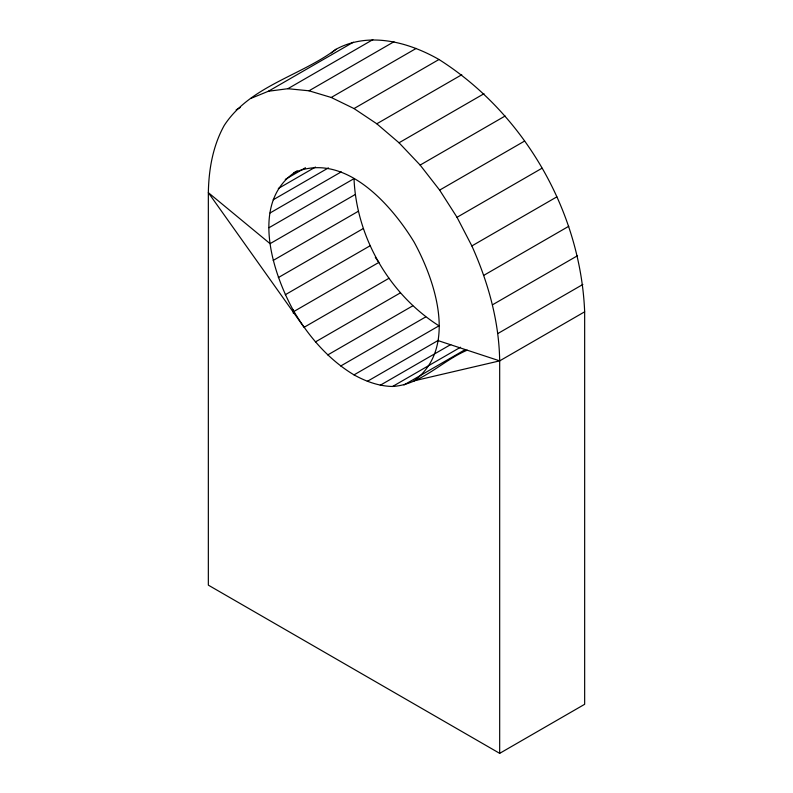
<?xml version="1.0" encoding="UTF-8"?>
<svg xmlns="http://www.w3.org/2000/svg" width="793" height="793" viewBox="0 0 793 793"><rect width="100%" height="100%" fill="white"/><g stroke="black" fill="none" stroke-linecap="round" stroke-linejoin="round"><path stroke-width="1.19" d="M467.206 350.179C441.979 360.785 421.113 384.793 392.594 386.469C378.895 386.231 365.88 381.453 354.015 374.881C328.659 359.675 308.874 336.708 293.925 311.461C272.058 272.247 249.2 200.47 297.117 170.852M584.659 311.808L584.659 704.293L499.679 753.35L208.341 585.145L208.341 192.659C208.777 169.415 212.831 146.001 224.221 125.463C249.636 86.348 300.23 76.029 335.984 49.295C368.824 31.353 408.355 41.989 438.985 59.495C523.965 113.31 580.545 211.305 584.659 311.808L499.679 360.865L414.095 380.838C457.799 348.365 435.565 281.317 414.095 242.073C390.84 203.86 343.904 151.086 293.925 172.696M331.345 52.893L335.984 49.295M236.165 109.85L240.408 107.402M251.004 98.352L268.391 91.245L353.361 42.188M268.391 91.245L287.879 88.707L372.859 39.65M287.879 88.707L309.002 90.798L393.972 41.742M309.002 90.798L331.226 97.47L416.196 48.413M331.226 97.47L354.015 108.562L438.985 59.495M354.015 108.562L376.804 123.787L461.774 74.73M285.262 179.396L305.444 167.749M278.303 188.506L315.475 167.045M273.198 199.786L328.431 167.898M270.086 212.96L341.248 171.873M376.804 123.787L399.028 142.78L483.998 93.723M269.035 227.71L354.015 178.643C356.414 237.276 389.413 294.441 438.985 325.824L354.015 374.881M355.056 194.602L270.086 243.659L208.341 192.659L304.066 327.311L389.036 278.254M399.028 142.78L420.141 165.073L505.121 116.016M273.198 260.431L358.168 211.364M278.303 277.6L363.273 228.543M420.141 165.073L439.639 190.112L524.609 141.055M285.262 294.748L370.242 245.691M293.925 311.461L378.905 262.394L375.307 257.408M439.639 190.112L457.016 217.292L541.996 168.235M499.679 753.35L499.679 360.865C499.075 321.026 488.091 282.11 471.865 245.939L556.835 196.872M315.436 341.922L400.406 292.855M327.757 354.927L412.727 305.86M483.809 275.34L568.779 226.273M340.722 365.999L425.692 316.942M492.552 304.77L577.532 255.713M367.308 381.354L438.47 340.266M380.273 385.239L434.445 353.965M434.832 353.747L450.761 344.549M392.594 386.469L460.525 347.235M403.964 384.982L465.243 349.594M497.895 333.516L582.865 284.459M437.944 340.574L499.679 360.865M457.016 217.292L471.865 245.939M293.321 309.508L293.321 313.225"/></g></svg>
